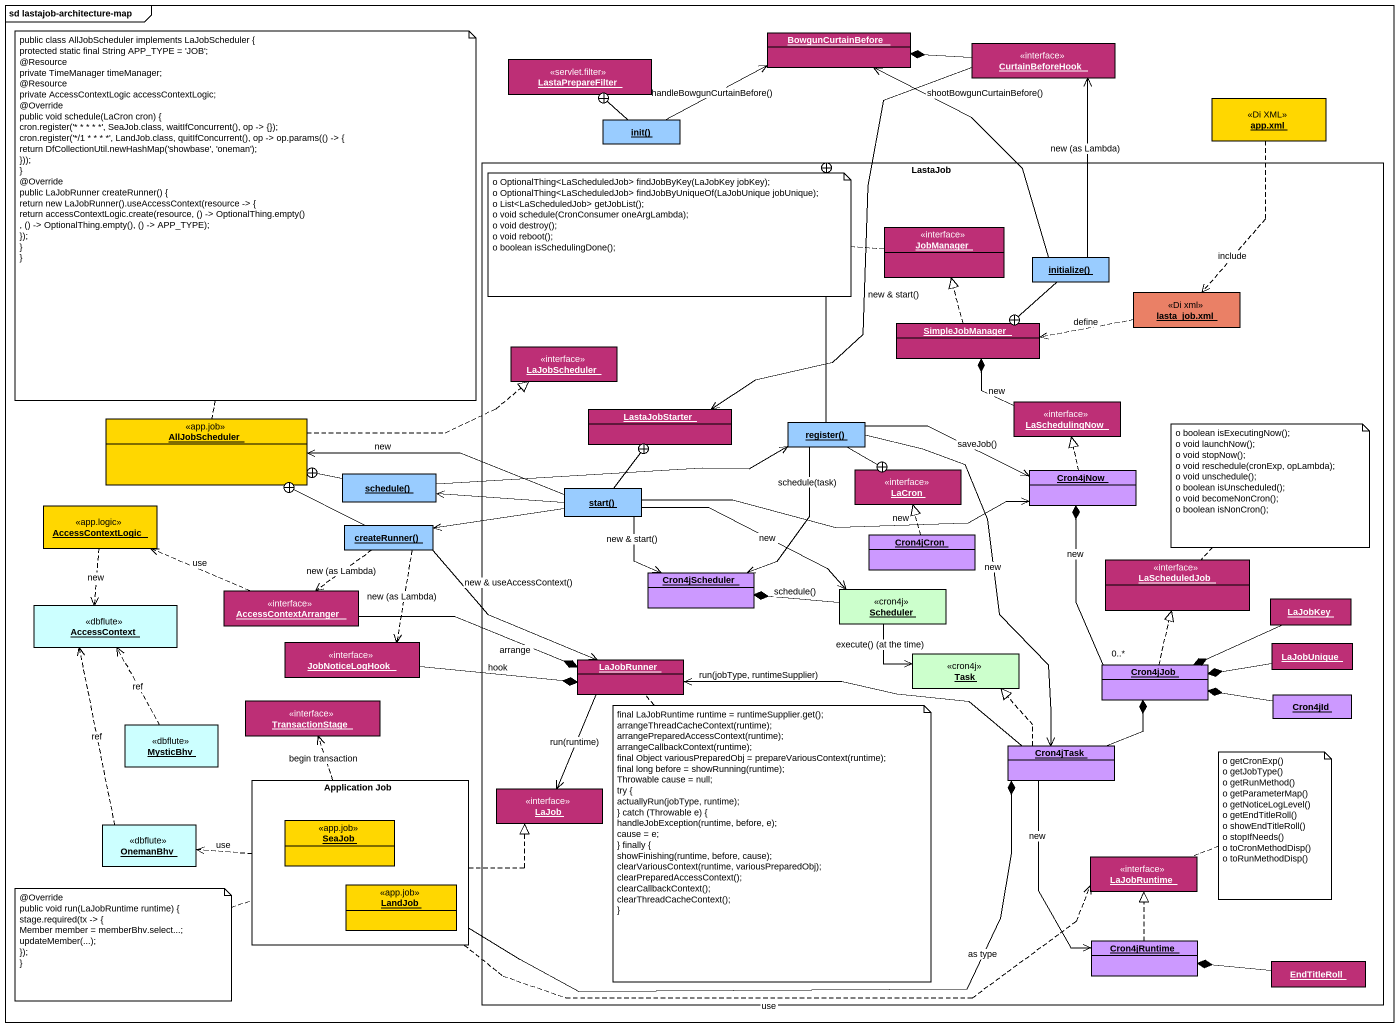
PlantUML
@startuml
mainframe sd lastajob-architecture-map
hide circle
hide empty members
object BowgunCurtainBefore #BD2F76
object LastaPrepareFilter <<servlet.filter>> #BD2F76
object CurtainBeforeHook <<interface>> #BD2F76
object "app.xml" as app_xml <<Di XML>> #FFD700
object "init()" as init #99CCFF
rectangle LastaJob {
  object JobManager <<interface>> #BD2F76
  object "initialize()" as initialize #99CCFF
  object "lasta_job.xml" as lasta_job_xml <<Di xml>> #EA8066
  object LaJobScheduler <<interface>> #BD2F76
  object SimpleJobManager #BD2F76
  object LastaJobStarter #BD2F76
  object "register()" as register #99CCFF
  object LaSchedulingNow <<interface>> #BD2F76
  object "start()" as start_ #99CCFF
  object LaCron <<interface>> #BD2F76
  object Cron4jNow #CC99FF
  object Cron4jCron #CC99FF
  object Cron4jScheduler #CC99FF
  object LaScheduledJob <<interface>> #BD2F76
  object Scheduler <<cron4j>> #CCFFCC
  object LaJobKey #BD2F76
  object LaJobRunner #BD2F76
  object Task <<cron4j>> #CCFFCC
  object LaJobUnique #BD2F76
  object Cron4jJob #CC99FF
  object Cron4jId #CC99FF
  object Cron4jTask #CC99FF
  object LaJob <<interface>> #BD2F76
  object LaJobRuntime <<interface>> #BD2F76
  object Cron4jRuntime #CC99FF
  object EndTitleRoll #BD2F76
}
object AllJobScheduler <<app.job>> #FFD700
object AccessContextLogic <<app.logic>> #FFD700
object "schedule()" as schedule #99CCFF
object "createRunner()" as createRunner #99CCFF
object AccessContext <<dbflute>> #CCFFFF
object AccessContextArranger <<interface>> #BD2F76
object JobNoticeLogHook <<interface>> #BD2F76
object MysticBhv <<dbflute>> #CCFFFF
object TransactionStage <<interface>> #BD2F76
rectangle "Application Job" as Application_Job {
  object SeaJob <<app.job>> #FFD700
  object LandJob <<app.job>> #FFD700
}
object OnemanBhv <<dbflute>> #CCFFFF
BowgunCurtainBefore *-right- CurtainBeforeHook
CurtainBeforeHook --> LastaJobStarter : new & start()
app_xml ..> lasta_job_xml : include
init -right-> BowgunCurtainBefore : handleBowgunCurtainBefore()
init -up-+ LastaPrepareFilter
initialize -up-> BowgunCurtainBefore : shootBowgunCurtainBefore()
initialize -up-> CurtainBeforeHook : new (as Lambda)
initialize --+ SimpleJobManager
lasta_job_xml .left.> SimpleJobManager : define
SimpleJobManager .up.|> JobManager
SimpleJobManager *-- LaSchedulingNow : new
AllJobScheduler .right.|> LaJobScheduler
register --+ LastaJob
register --+ LaCron
register -right-> Cron4jNow : saveJob()
register --> Cron4jScheduler : schedule(task)
register --> Cron4jTask : new
AccessContextLogic ..> AccessContext : new
schedule -left-+ AllJobScheduler
schedule -right-> register
start_ -left-> AllJobScheduler : new
start_ -up-+ LastaJobStarter
start_ -left-> schedule
start_ -right-> Cron4jNow : new
start_ -left-> createRunner
start_ --> Cron4jScheduler : new & start()
start_ -right-> Scheduler : new
Cron4jNow .up.|> LaSchedulingNow
Cron4jNow *-- "0..*" Cron4jJob : new
createRunner -left-+ AllJobScheduler
createRunner ..> AccessContextArranger : new (as Lambda)
createRunner ..> JobNoticeLogHook : new (as Lambda)
createRunner -right-> LaJobRunner : new & useAccessContext()
Cron4jCron .up.|> LaCron
Cron4jScheduler *-right- Scheduler : schedule()
AccessContextArranger .left.> AccessContextLogic : use
Scheduler --> Task : execute() (at the time)
LaJobRunner *-left- AccessContextArranger : arrange
LaJobRunner *-left- JobNoticeLogHook : hook
LaJobRunner --> LaJob : run(runtime)
Cron4jJob .up.|> LaScheduledJob
Cron4jJob *-right- LaJobKey
Cron4jJob *-right- LaJobUnique
Cron4jJob *-right- Cron4jId
Cron4jJob *-- Cron4jTask
MysticBhv .up.> AccessContext : ref
Cron4jTask -left-> LaJobRunner : run(jobType, runtimeSupplier)
Cron4jTask .up.|> Task
Cron4jTask *-left- Application_Job : as type
Cron4jTask --> Cron4jRuntime : new
Application_Job .up.> TransactionStage : begin transaction
Application_Job .right.|> LaJob
Application_Job .left.> OnemanBhv : use
Application_Job .right.> LaJobRuntime : use
OnemanBhv .up.> AccessContext : ref
Cron4jRuntime .up.|> LaJobRuntime
Cron4jRuntime *-right- EndTitleRoll
note top of AllJobScheduler
  public class AllJobScheduler implements LaJobScheduler {
  protected static final String APP_TYPE = 'JOB';
  ~@Resource
  private TimeManager timeManager;
  ~@Resource
  private AccessContextLogic accessContextLogic;
  ~@Override
  public void schedule(LaCron cron) {
  cron.register('* * * * *', SeaJob.class, waitIfConcurrent(), op -> {});
  cron.register('*/1 * * * *', LandJob.class, quitIfConcurrent(), op -> op.params(() -> {
  return DfCollectionUtil.newHashMap('showbase', 'oneman');
  ~}));
  ~}
  ~@Override
  public LaJobRunner createRunner() {
  return new LaJobRunner().useAccessContext(resource -> {
  return accessContextLogic.create(resource, () -> OptionalThing.empty()
  , () -> OptionalThing.empty(), () -> APP_TYPE);
  ~});
  ~}
  ~}
end note
note left of JobManager
  o OptionalThing<LaScheduledJob> findJobByKey(LaJobKey jobKey);
  o OptionalThing<LaScheduledJob> findJobByUniqueOf(LaJobUnique jobUnique);
  o List<LaScheduledJob> getJobList();
  o void schedule(CronConsumer oneArgLambda);
  o void destroy();
  o void reboot();
  o boolean isSchedulingDone();
end note
note top of LaScheduledJob
  o boolean isExecutingNow();
  o void launchNow();
  o void stopNow();
  o void reschedule(cronExp, opLambda);
  o void unschedule();
  o boolean isUnscheduled();
  o void becomeNonCron();
  o boolean isNonCron();
end note
note bottom of LaJobRunner
  final LaJobRuntime runtime = runtimeSupplier.get();
  arrangeThreadCacheContext(runtime);
  arrangePreparedAccessContext(runtime);
  arrangeCallbackContext(runtime);
  final Object variousPreparedObj = prepareVariousContext(runtime);
  final long before = showRunning(runtime);
  Throwable cause = null;
  try {
  actuallyRun(jobType, runtime);
  ~} catch (Throwable e) {
  handleJobException(runtime, before, e);
  cause = e;
  ~} finally {
  showFinishing(runtime, before, cause);
  clearVariousContext(runtime, variousPreparedObj);
  clearPreparedAccessContext();
  clearCallbackContext();
  clearThreadCacheContext();
  ~}
end note
note right of LaJobRuntime
  o getCronExp()
  o getJobType()
  o getRunMethod()
  o getParameterMap()
  o getNoticeLogLevel()
  o getEndTitleRoll()
  o showEndTitleRoll()
  o stopIfNeeds()
  o toCronMethodDisp()
  o toRunMethodDisp()
end note
note left of Application_Job
  ~@Override
  public void run(LaJobRuntime runtime) {
  stage.required(tx -> {
  Member member = memberBhv.select...;
  updateMember(...);
  ~});
  ~}
end note
@enduml
